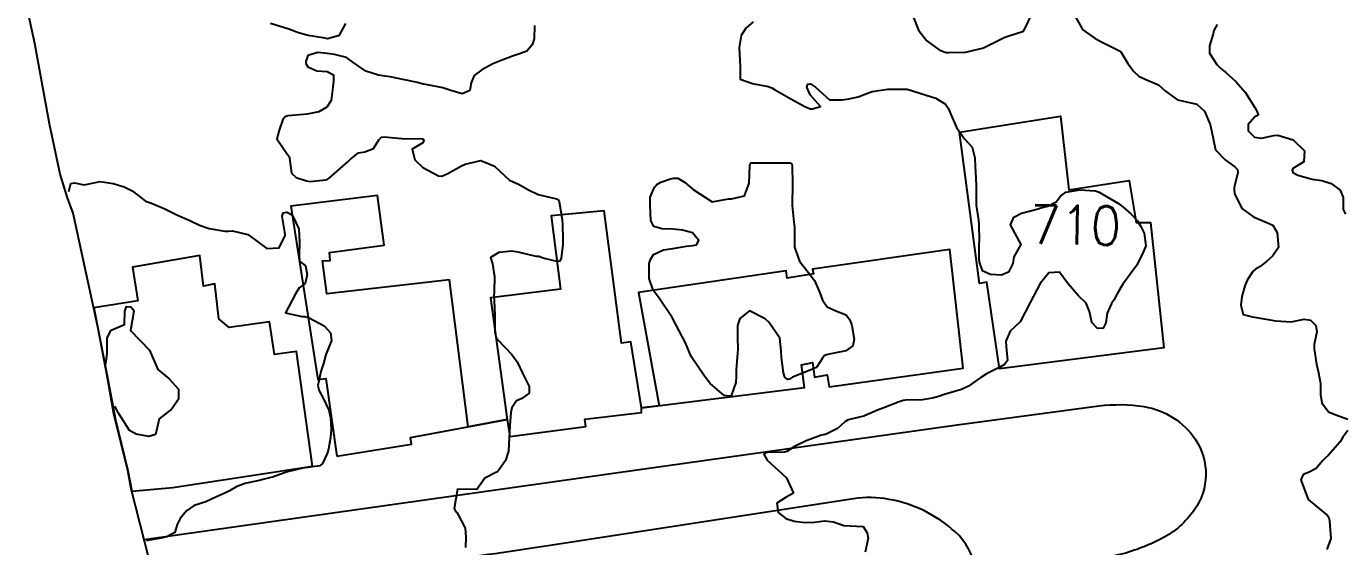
# Model space of a CAD drawing. Header units: metres. Extents: x 298520 to 308411, y 7433745 to 7450750.
# Drawn here: x 304685 to 304821.2, y 7438610.3 to 7438664 of the extents above; entities that cross this region are included whole.
import ezdxf
from ezdxf.enums import TextEntityAlignment as Align

# ---------------------------------------------------------------- set-up
doc = ezdxf.new("R2010")
doc.units = ezdxf.units.M
doc.header["$LTSCALE"] = 10
for name, color, linetype in [('Area', 45, 'Continuous'), ('Cotas', 45, 'Continuous'), ('Curvas de Nivel 1m', 11, 'Continuous'), ('Curvas de Nivel 5m', 15, 'Continuous'), ('Edificações', 30, 'Continuous'), ('Vias Primárias', 230, 'Continuous')]:
    doc.layers.add(name, color=color, linetype=linetype)
doc.styles.add('Style-STANDARD', font='STANDARD.shx')

msp = doc.modelspace()

# ---------------------------------------------------------------- linework, layer by layer
at = {"layer": 'Area'}
msp.add_polyline3d([(304697.68, 7438608.96, 711.99), (304695.8, 7438616.27, 712.91), (304695.45, 7438618.16, 717.81), (304694.03, 7438624.02, 712.95), (304693.29, 7438628.12, 713.87), (304692.41, 7438632.83, 716.45), (304689.81, 7438644.73, 712.11), (304689.21, 7438646.32, 716.2), (304688.47, 7438648.78, 718.82), (304687.35, 7438653.99, 711.41), (304685.83, 7438662.26, 720.24), (304684.97, 7438666.23, 717.22)], dxfattribs=at)
at = {"layer": 'Curvas de Nivel 1m', "flags": 128}
for points, elevation in [([(304710.21, 7438664.38), (304712.12, 7438663.8), (304713.13, 7438663.41), (304714.11, 7438663.15), (304715.62, 7438662.88), (304716.11, 7438662.8), (304717.34, 7438663.13), (304718.02, 7438664.35)], 711), ([(304776.65, 7438665.15), (304777.23, 7438663.65), (304778.12, 7438662.56), (304779.38, 7438661.62), (304779.89, 7438661.41), (304780.1, 7438661.35), (304780.38, 7438661.33), (304782.1, 7438661.39), (304782.28, 7438661.41), (304782.96, 7438661.58), (304783.87, 7438661.81), (304784.11, 7438661.9), (304785.22, 7438662.45), (304786.12, 7438662.88), (304786.6, 7438663.06), (304788, 7438663.52), (304788.09, 7438663.56), (304788.13, 7438663.6), (304789.08, 7438665.51)], 709), ([(304793.25, 7438665.46), (304794.14, 7438663.85), (304794.32, 7438663.64), (304794.58, 7438663.44), (304795.51, 7438662.81), (304796.12, 7438662.47), (304797.97, 7438661.54), (304798.1, 7438661.48), (304798.15, 7438661.45), (304798.18, 7438661.4), (304798.9, 7438660.2), (304799.51, 7438659.38), (304800.08, 7438658.88), (304800.94, 7438658.49), (304802.06, 7438658.02), (304802.79, 7438657.34), (304804.04, 7438656.45), (304804.97, 7438656.25), (304806.04, 7438656.01), (304806.82, 7438655.29), (304807.42, 7438653.89), (304807.55, 7438653.28), (304807.98, 7438651.28), (304808.98, 7438650.27), (304809.97, 7438649.54), (304810.23, 7438649.25), (304810.29, 7438648.91), (304809.94, 7438647.57), (304809.88, 7438647.31), (304809.88, 7438647.25), (304809.89, 7438647.21), (304809.93, 7438646.78), (304810.68, 7438645.24), (304811.9, 7438644.35), (304813.35, 7438643.76), (304813.9, 7438643.51), (304814.01, 7438643.33), (304814.07, 7438643.21), (304814.34, 7438642.75), (304814.49, 7438641.2), (304813.85, 7438640.3), (304813.28, 7438639.78), (304812.58, 7438639.22), (304812.12, 7438638.94), (304811.83, 7438638.7), (304811.25, 7438637.81), (304811, 7438637.24), (304810.68, 7438636.13), (304810.57, 7438635.25), (304810.82, 7438634.28), (304811.78, 7438634.02), (304813.2, 7438633.79), (304813.78, 7438633.67), (304814.18, 7438633.61), (304815.78, 7438633.5), (304817.15, 7438633.8), (304817.78, 7438633.67), (304818.33, 7438633.15), (304818.45, 7438632.47), (304818.18, 7438631.16), (304818.17, 7438630.72), (304818.43, 7438629.15), (304818.63, 7438628.23), (304818.82, 7438627.15), (304818.82, 7438626.02), (304818.97, 7438625.15), (304819.66, 7438624.23), (304820.42, 7438623.89), (304821.66, 7438623.47)], 709), ([(304737.53, 7438664.13), (304737.49, 7438662.75), (304737.29, 7438662.13), (304736.73, 7438661.5), (304736.09, 7438661.25), (304735.26, 7438660.98), (304734.09, 7438660.51), (304733.23, 7438660.17), (304732.08, 7438659.57), (304731.3, 7438658.96), (304730.96, 7438658.2), (304730.83, 7438657.43), (304730.05, 7438657.06), (304728.86, 7438657.42), (304728.05, 7438657.69), (304726.29, 7438658.03), (304726.06, 7438658.08), (304725.25, 7438658.27), (304724.07, 7438658.53), (304722.61, 7438658.84), (304722.07, 7438658.9), (304721.39, 7438658.99), (304720.07, 7438659.43), (304718.73, 7438660.34), (304718.09, 7438660.84), (304716.85, 7438661.13), (304716.09, 7438661.23), (304715.13, 7438661.35), (304714.09, 7438661.02), (304713.89, 7438660.4), (304713.89, 7438660.21), (304714.08, 7438659.86), (304715.01, 7438659.45), (304716.07, 7438659.4), (304716.74, 7438659.04), (304716.75, 7438658.37), (304716.67, 7438657.75), (304716.48, 7438656.37), (304716.03, 7438655.69), (304715.21, 7438655.2), (304714.02, 7438654.98), (304712.44, 7438654.84), (304712.02, 7438654.79), (304711.74, 7438654.71), (304711.49, 7438654.44), (304711.12, 7438653.32), (304710.87, 7438652.44), (304711.97, 7438650.82), (304712.14, 7438650.6), (304712.19, 7438650.43), (304712.39, 7438648.87), (304712.89, 7438648.42), (304713.94, 7438648.07), (304714.32, 7438648.01), (304715.94, 7438648.19), (304716.09, 7438648.23), (304716.29, 7438648.37), (304717.96, 7438649.85), (304718.24, 7438650.07), (304718.48, 7438650.34), (304719.32, 7438650.99), (304719.97, 7438651.08), (304720.86, 7438651.44), (304721.43, 7438652.32), (304721.7, 7438652.6), (304721.99, 7438652.62), (304723.82, 7438652.45), (304723.99, 7438652.44), (304725.78, 7438652.47), (304725.99, 7438652.41), (304726.09, 7438652.26), (304725.98, 7438652), (304724.89, 7438651.35), (304725.15, 7438650.27), (304725.96, 7438649.48), (304727.59, 7438648.6), (304727.95, 7438648.57), (304728.55, 7438648.83), (304729.96, 7438649.64), (304730.36, 7438649.8), (304731.96, 7438650.19), (304733.39, 7438649.6), (304733.95, 7438649.08), (304734.95, 7438648.15), (304735.94, 7438647.69), (304736.9, 7438647.15), (304737.92, 7438646.66), (304739.8, 7438646.21), (304739.91, 7438646.17), (304740.01, 7438646.09), (304740.07, 7438645.93), (304740.38, 7438644.09), (304740.42, 7438643.55), (304740.47, 7438642.08), (304740.45, 7438641.49), (304740.27, 7438640.09), (304740.16, 7438639.77), (304739.84, 7438639.74), (304739.55, 7438639.81), (304738.42, 7438640.11), (304737.98, 7438640.26), (304737.84, 7438640.27), (304737.69, 7438640.28), (304735.85, 7438640.72), (304735.19, 7438640.8), (304733.85, 7438640.67), (304732.98, 7438640.17), (304733.18, 7438639.51), (304733.4, 7438638.17), (304733.34, 7438636.63), (304733.32, 7438636.17), (304733.35, 7438635.72), (304733.44, 7438634.16), (304733.43, 7438632.49), (304733.48, 7438632.16), (304733.54, 7438631.96), (304733.74, 7438631.66), (304735.19, 7438630.15), (304735.72, 7438629.39), (304736.32, 7438628.13), (304736.97, 7438626.84), (304736.99, 7438626.13), (304736.2, 7438625.6), (304735.66, 7438625.34), (304735.18, 7438624.62), (304735.09, 7438624.15), (304734.98, 7438622.8), (304734.94, 7438622.15), (304734.88, 7438620.88), (304734.82, 7438620.15), (304734.54, 7438619.2), (304733.82, 7438618.16), (304733.7, 7438618.04), (304733.58, 7438617.98), (304732.4, 7438617.35), (304731.55, 7438616.19), (304729.55, 7438616.21), (304729.21, 7438614.21), (304729.33, 7438614.01), (304729.53, 7438613.76), (304730.35, 7438612.2), (304730.43, 7438611.27), (304730.38, 7438610.2)], 711), ([(304808.14, 7438664.24), (304807.8, 7438663.62), (304807.72, 7438663.28), (304807.36, 7438662.04), (304807.36, 7438661.29), (304808.09, 7438660.09), (304808.51, 7438659.7), (304809.02, 7438659.27), (304810.07, 7438658.34), (304811.04, 7438657.24), (304812.04, 7438655.65), (304812.29, 7438655.23), (304812.39, 7438654.87), (304812.03, 7438654.7), (304811.33, 7438653.92), (304811.36, 7438653.24), (304812, 7438652.6), (304812.74, 7438652.49), (304814.01, 7438652.78), (304814.41, 7438652.8), (304816, 7438652.31), (304817.16, 7438651.17), (304817.1, 7438650.04), (304815.96, 7438649.36), (304815.9, 7438649.18), (304815.96, 7438648.96), (304816.47, 7438648.66), (304817.95, 7438648.27), (304818.98, 7438648.11), (304819.94, 7438647.8), (304820.86, 7438647.13), (304821.17, 7438646.37), (304821.17, 7438645.12), (304821.43, 7438644.63)], 708), ([(304689.35, 7438646.98), (304689.56, 7438647.81), (304689.93, 7438647.88), (304690.94, 7438647.67), (304691.93, 7438647.89), (304692.59, 7438648.01), (304693.93, 7438647.82), (304695.1, 7438647.45), (304695.92, 7438647.05), (304696.49, 7438646.61), (304697.3, 7438646), (304697.9, 7438645.77), (304699.29, 7438645.19), (304699.9, 7438644.87), (304700.54, 7438644.56), (304701.89, 7438643.97), (304702.87, 7438643.52), (304703.88, 7438643.16), (304705.49, 7438642.89), (304705.88, 7438642.9), (304706.29, 7438642.91), (304707.86, 7438642.55), (304707.99, 7438642.47), (304709.85, 7438641.09), (304711.13, 7438641.16), (304711.72, 7438642.43), (304711.72, 7438642.58), (304711.43, 7438644.43), (304711.54, 7438644.79), (304711.9, 7438644.85), (304712.19, 7438644.72), (304712.52, 7438644.42), (304713.16, 7438643.12), (304713.18, 7438642.41), (304713.21, 7438641.76), (304713.19, 7438640.41), (304713.23, 7438639.8), (304713.83, 7438639.29), (304714, 7438638.4), (304713.99, 7438638.23), (304713.81, 7438637.46), (304713.18, 7438637.03), (304712.8, 7438636.41), (304711.77, 7438634.43), (304713.45, 7438634.08), (304713.77, 7438634.05), (304714.22, 7438633.94), (304715.76, 7438633.11), (304716.43, 7438632.37), (304716.54, 7438631.57), (304716.05, 7438630.38), (304715.96, 7438630.14), (304715.71, 7438629.22), (304715.5, 7438628.59), (304715.44, 7438628.38), (304715.12, 7438626.94), (304715.25, 7438626.38), (304715.67, 7438625.63), (304716.25, 7438624.37), (304716.44, 7438623.58), (304716.49, 7438622.37), (304716.43, 7438621.57), (304716.22, 7438620.37), (304716.08, 7438619.9), (304715.59, 7438618.89), (304715.33, 7438618.64), (304713.58, 7438618.4), (304711.99, 7438618.01), (304711.57, 7438617.86), (304710.52, 7438617.49), (304709.57, 7438617.26), (304708.92, 7438617.1), (304707.56, 7438616.8), (304707.32, 7438616.72), (304706.74, 7438616.49), (304705.98, 7438616.06), (304705.55, 7438615.83), (304704.62, 7438615.43), (304703.54, 7438614.9), (304702.34, 7438614.54), (304701.53, 7438613.98), (304700.89, 7438613.19), (304700.56, 7438612.56), (304700.31, 7438611.75), (304699.49, 7438611.3), (304698.91, 7438611.16), (304697.49, 7438610.92), (304697.4, 7438610.93)], 712), ([(304693.2, 7438629.15), (304693.31, 7438630.29), (304693.33, 7438631.87), (304693.75, 7438632.64), (304695.13, 7438633.25), (304695.15, 7438634.63), (304695.31, 7438635.09), (304695.78, 7438635.08), (304695.99, 7438634.84), (304696.08, 7438634.62), (304695.75, 7438632.62), (304697.72, 7438630.59), (304698.56, 7438628.58), (304699.69, 7438627.67), (304700.72, 7438626.56), (304700.71, 7438625.51), (304700.04, 7438624.57), (304699.86, 7438624.36), (304699.65, 7438624.21), (304698.72, 7438623.5), (304698.48, 7438622.58), (304698.34, 7438621.86), (304697.62, 7438621.68), (304696.31, 7438621.92), (304695.63, 7438622.29), (304694.5, 7438624.06), (304694.11, 7438624.79)], 713), ([(304821.64, 7438622.29), (304821.15, 7438621.6), (304820.87, 7438621.12), (304819.61, 7438619.69), (304819.31, 7438619.44), (304819.05, 7438619.15), (304818.39, 7438618.36), (304817.59, 7438617.93), (304817.03, 7438617.73), (304816.78, 7438617.17), (304817.55, 7438615.16), (304819.54, 7438613.51), (304819.69, 7438613.3), (304819.72, 7438613.14), (304819.75, 7438612.92), (304819.91, 7438611.13), (304819.49, 7438609.98)], 709)]:
    msp.add_lwpolyline(points, dxfattribs=dict(at, elevation=elevation))
at = {"layer": 'Curvas de Nivel 1m', "elevation": 711, "flags": 128}
msp.add_lwpolyline([(304761.85, 7438649.95), (304761.96, 7438649.95), (304762.09, 7438649.95), (304763.96, 7438649.94), (304764.13, 7438649.8), (304764.17, 7438649.59), (304764.23, 7438647.8), (304764.22, 7438647.51), (304764.18, 7438645.8), (304764.19, 7438645.52), (304764.36, 7438643.8), (304764.41, 7438643.27), (304764.43, 7438641.79), (304764.43, 7438641.22), (304764.92, 7438639.79), (304765.83, 7438638.64), (304766.48, 7438637.77), (304767.05, 7438636.52), (304767.3, 7438635.76), (304767.79, 7438635.06), (304768.69, 7438634.65), (304769.78, 7438634.23), (304770.15, 7438633.73), (304770.34, 7438633.15), (304770.58, 7438631.72), (304770.44, 7438631.02), (304769.73, 7438630.52), (304768.19, 7438630.21), (304767.73, 7438630.1), (304767.48, 7438630), (304767.33, 7438629.76), (304766.71, 7438628.78), (304765.71, 7438628.39), (304764.22, 7438627.8), (304763.91, 7438627.59), (304763.7, 7438627.56), (304763.41, 7438627.81), (304763.27, 7438628.25), (304763.07, 7438629.82), (304763.03, 7438630.52), (304762.91, 7438631.82), (304761.77, 7438633.47), (304761.4, 7438633.83), (304759.78, 7438634.65), (304758.75, 7438633.87), (304758.51, 7438633.12), (304758.53, 7438631.87), (304758.55, 7438630.68), (304758.48, 7438629.87), (304758.39, 7438628.55), (304758.38, 7438627.87), (304758.34, 7438627.23), (304757.88, 7438625.88), (304757.67, 7438625.82), (304757.15, 7438625.89), (304755.69, 7438627.13), (304755.1, 7438627.91), (304753.72, 7438629.92), (304753.15, 7438631.35), (304752.85, 7438631.93), (304751.77, 7438633.95), (304750.41, 7438635.96), (304749.81, 7438636.79), (304749.38, 7438637.98), (304749.4, 7438639.54), (304749.52, 7438639.97), (304749.85, 7438640.47), (304750.87, 7438640.95), (304751.85, 7438641.1), (304753.25, 7438641.32), (304753.86, 7438641.39), (304754.3, 7438641.47), (304754.51, 7438641.91), (304753.87, 7438642.7), (304752.82, 7438642.99), (304751.88, 7438643.09), (304750.71, 7438643.13), (304749.88, 7438643.37), (304749.55, 7438643.98), (304749.49, 7438645.56), (304749.49, 7438645.98), (304749.5, 7438646.39), (304749.93, 7438647.43), (304750.19, 7438647.72), (304750.61, 7438647.96), (304751.61, 7438648.29), (304751.95, 7438648.35), (304752.36, 7438648.36), (304753.03, 7438647.93), (304753.93, 7438647.19), (304755.91, 7438645.9), (304757.58, 7438646.23), (304757.92, 7438646.23), (304759.25, 7438646.53), (304759.74, 7438647.85), (304759.79, 7438649.68), (304759.85, 7438649.85), (304759.96, 7438649.94)], close=True, dxfattribs=at)
at = {"layer": 'Curvas de Nivel 5m', "elevation": 710, "flags": 128}
msp.add_lwpolyline([(304760.14, 7438664.52), (304759.38, 7438663.86), (304758.9, 7438663.09), (304758.68, 7438661.87), (304758.77, 7438660.55), (304758.81, 7438659.87), (304758.79, 7438658.59), (304760.07, 7438658.16), (304761.7, 7438657.83), (304762.06, 7438657.68), (304762.34, 7438657.54), (304764.04, 7438656.55), (304765.43, 7438655.79), (304766.03, 7438655.52), (304766.29, 7438655.51), (304767.12, 7438655.77), (304766.05, 7438656.96), (304765.69, 7438657.78), (304765.79, 7438658.06), (304766.07, 7438658.11), (304766.58, 7438657.77), (304768.04, 7438656.45), (304769.34, 7438656.44), (304770.05, 7438656.55), (304771, 7438656.77), (304772.06, 7438657.19), (304772.46, 7438657.3), (304774.06, 7438657.56), (304774.17, 7438657.57), (304776.06, 7438657.56), (304776.19, 7438657.53), (304778.05, 7438656.95), (304779.04, 7438656.62), (304780.04, 7438656.02), (304780.33, 7438655.61), (304780.51, 7438655.12), (304781.16, 7438653.6), (304782, 7438652.43), (304782.81, 7438651.58), (304783.08, 7438650.47), (304783.11, 7438649.58), (304783.17, 7438648.35), (304783.22, 7438647.58), (304783.22, 7438646.28), (304783.21, 7438645.58), (304783.44, 7438644.03), (304783.5, 7438643.57), (304783.52, 7438641.92), (304783.49, 7438641.57), (304783.48, 7438639.94), (304783.55, 7438639.57), (304783.84, 7438638.83), (304784.71, 7438638.44), (304785.83, 7438638.36), (304786.64, 7438638.73), (304787.05, 7438639.53), (304787.15, 7438640.23), (304787.86, 7438641.52), (304786.75, 7438643.53), (304787.09, 7438644.34), (304787.91, 7438644.73), (304789.62, 7438645.2), (304789.91, 7438645.3), (304790.06, 7438645.34), (304790.63, 7438645.48), (304791.47, 7438645.92), (304791.92, 7438646.5), (304792.48, 7438646.91), (304793.93, 7438647.16), (304795.54, 7438647.04), (304795.93, 7438646.92), (304797.1, 7438646.23), (304797.92, 7438645.73), (304798.11, 7438645.59), (304798.37, 7438645.39), (304799.22, 7438644.69), (304799.9, 7438643.95), (304800.24, 7438643.37), (304800.59, 7438642.66), (304800.75, 7438641.36), (304800.5, 7438640.72), (304799.84, 7438639.37), (304798.39, 7438637.39), (304798.17, 7438637.05), (304797.81, 7438636.4), (304797.45, 7438635.75), (304797.22, 7438635.41), (304796.77, 7438634.42), (304796.61, 7438633.41), (304796.33, 7438632.85), (304795.76, 7438632.83), (304795.19, 7438633.43), (304794.93, 7438634.58), (304794.59, 7438635.44), (304793.8, 7438636.21), (304792.68, 7438637.46), (304791.83, 7438638.65), (304790.73, 7438638.58), (304789.82, 7438637.49), (304789.14, 7438636.17), (304788.79, 7438635.51), (304787.77, 7438633.52), (304786.74, 7438632.55), (304786.28, 7438631.53), (304786.31, 7438630.96), (304786.46, 7438629.53), (304786.15, 7438629.11), (304785.72, 7438628.87), (304784.28, 7438628.13), (304783.7, 7438627.76), (304783.58, 7438627.69), (304783.37, 7438627.57), (304782.41, 7438626.86), (304781.69, 7438626.52), (304780.97, 7438626.31), (304779.68, 7438625.92), (304779.45, 7438625.84), (304778.68, 7438625.62), (304777.67, 7438625.47), (304775.9, 7438625.43), (304775.67, 7438625.4), (304775.25, 7438625.25), (304773.66, 7438624.61), (304772.99, 7438624.37), (304771.65, 7438623.8), (304771.59, 7438623.77), (304771.28, 7438623.71), (304769.98, 7438623.39), (304769.64, 7438623.17), (304768.88, 7438622.5), (304767.62, 7438621.88), (304767.52, 7438621.86), (304767.12, 7438621.77), (304766.02, 7438621.37), (304765.62, 7438621.21), (304764.43, 7438620.62), (304763.61, 7438620.11), (304763.37, 7438620.05), (304761.6, 7438620), (304761.46, 7438619.98), (304761.26, 7438619.83), (304761.6, 7438619.21), (304763.13, 7438617.81), (304763.58, 7438617.38), (304764.3, 7438615.8), (304763.55, 7438615.41), (304762.59, 7438614.77), (304762.74, 7438613.82), (304763.52, 7438613.19), (304764.4, 7438612.92), (304765.52, 7438612.79), (304766.49, 7438612.8), (304767.52, 7438612.96), (304768.44, 7438612.83), (304769.51, 7438612.47), (304770.83, 7438612.4), (304771.51, 7438612.37), (304771.92, 7438611.71), (304772.03, 7438611.17), (304771.72, 7438609.71)], dxfattribs=at)
at = {"layer": 'Edificações'}
for points in [[(304781.5, 7438653.12), (304791.95, 7438654.77), (304792.8, 7438647.17), (304799.04, 7438648.11), (304799.77, 7438643.79), (304801.26, 7438643.79), (304802.62, 7438630.82), (304785.61, 7438628.65), (304784.33, 7438637.6), (304783.55, 7438637.47)], [(304717.08, 7438619.63), (304724.82, 7438620.86), (304724.7, 7438621.56), (304734.71, 7438623.41), (304734.99, 7438621.67), (304742.84, 7438622.7), (304742.72, 7438623.45), (304748.58, 7438624.16), (304748.59, 7438624.62), (304765.45, 7438626.74), (304765.13, 7438629.06), (304766.28, 7438629.31), (304766.49, 7438627.78), (304767.81, 7438628.03), (304768.01, 7438626.81), (304781.85, 7438628.74), (304780.5, 7438640.99), (304766.28, 7438638.97), (304766.38, 7438638.49), (304763.65, 7438638.04), (304763.55, 7438638.8), (304748.3, 7438636.55), (304750.41, 7438624.85), (304748.59, 7438624.62), (304747.5, 7438631.44), (304746.52, 7438631.32), (304744.72, 7438645), (304739.26, 7438644.46), (304740.21, 7438636.89), (304732.96, 7438635.98), (304734.71, 7438623.41), (304730.65, 7438622.66), (304728.73, 7438637.87), (304716.04, 7438636.4), (304715.59, 7438639.82), (304716.4, 7438639.86), (304716.32, 7438640.69), (304721.98, 7438641.43), (304721.27, 7438646.58), (304712.33, 7438645.48), (304715.1, 7438627.57), (304715.95, 7438627.65)], [(304700.13, 7438616.39), (304714.58, 7438618.61), (304712.91, 7438630.45), (304710.62, 7438630.14), (304710.13, 7438633.53), (304705.94, 7438632.94), (304704.89, 7438633.83), (304704.46, 7438637.44), (304703.3, 7438637.21), (304702.91, 7438640.38), (304695.94, 7438639.17), (304696.48, 7438635.68), (304691.95, 7438634.95), (304693.29, 7438628.12), (304694.18, 7438623.4), (304695.45, 7438618.16), (304695.87, 7438616)]]:
    msp.add_lwpolyline(points, close=True, dxfattribs=at)
at = {"layer": 'Vias Primárias'}
for points, elevation in [([(304697.15, 7438611.03), (304748.64, 7438618.29), (304781.26, 7438622.87), (304795.9, 7438624.82, -0.072799), (304800.59, 7438624.75, -0.209503), (304805.89, 7438621.35, -0.311037), (304805.77, 7438614.05, -0.117575), (304802.42, 7438611.12, -0.062658), (304797.78, 7438609.39, 0.122755), (304794.25, 7438607.57, 0.165619), (304789.99, 7438600.14, 0.025223), (304788.83, 7438592.09), (304786.15, 7438570.07), (304783.59, 7438548.08), (304780.73, 7438524.6), (304777.25, 7438495.39), (304774.57, 7438472.71), (304771.83, 7438449.3), (304771.16, 7438444.89)], 712.25), ([(304766.1, 7438456.24), (304770.41, 7438493.51), (304773.41, 7438517.01), (304775.87, 7438536.33), (304778.58, 7438559.12), (304781.1, 7438581.55), (304783.32, 7438601.22, 0.069799), (304783.14, 7438607.97, 0.168978), (304781.04, 7438611.81, 0.140369), (304774.19, 7438615.17, 0.080605), (304770.52, 7438615.23), (304738.89, 7438610.37, -0.004698), (304728, 7438608.79, 0.10611), (304724.09, 7438607.39, 0.12014), (304719.01, 7438602.2, 0.119896), (304717.87, 7438598.48), (304716.05, 7438582.22), (304714.52, 7438567.92)], 713.86)]:
    msp.add_lwpolyline(points, format="xyb", dxfattribs=dict(at, elevation=elevation))

# ---------------------------------------------------------------- texts
at = {"layer": 'Cotas', "style": 'Style-STANDARD'}
msp.add_text('710', height=4, rotation=358.9656, dxfattribs=at).set_placement((304793.51, 7438643.51, 710), align=Align.MIDDLE_CENTER)

doc.saveas('drawing.dxf')
